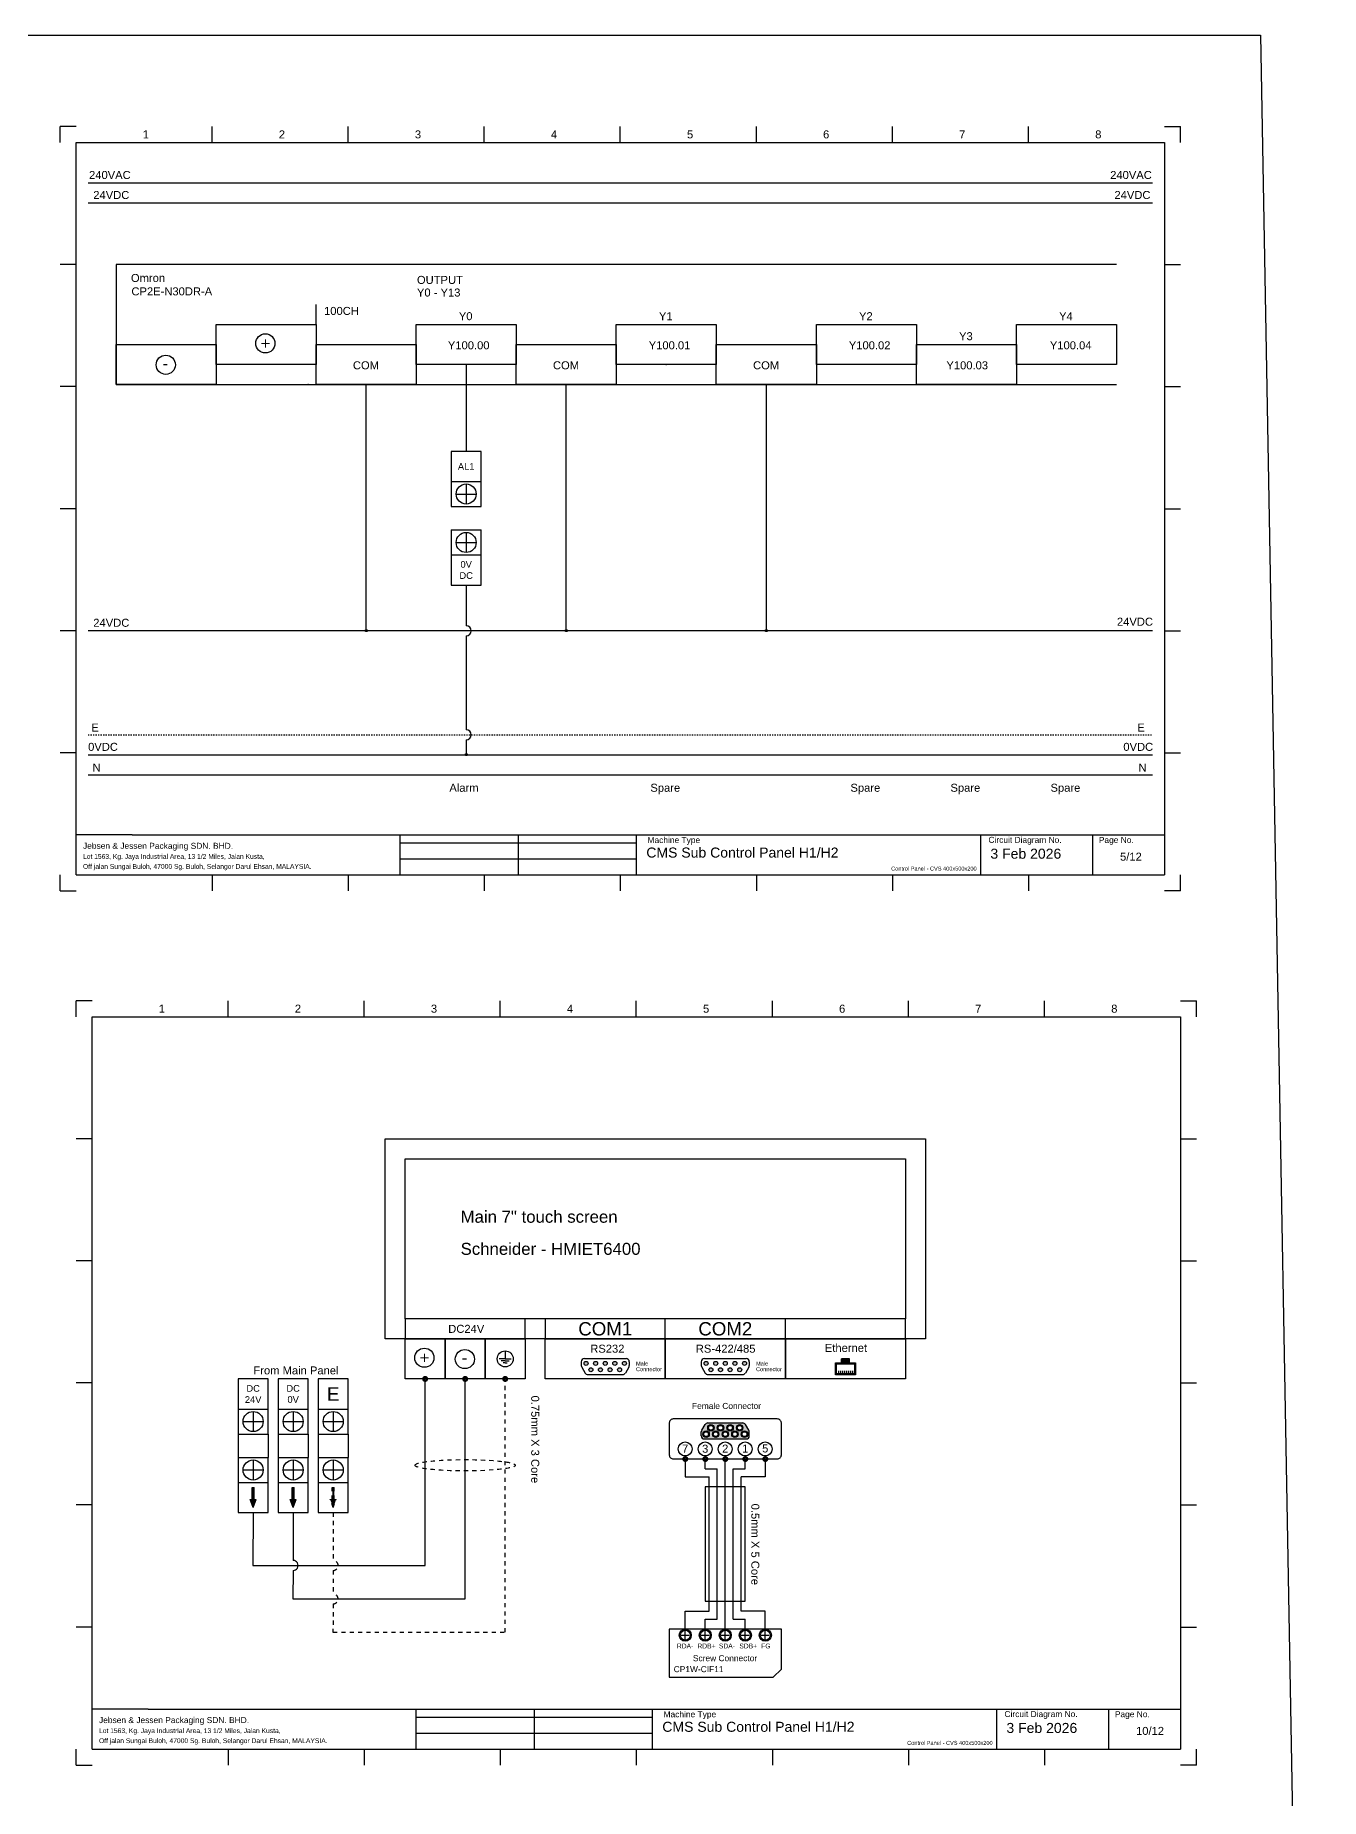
# Model space of a CAD drawing. Header units: millimetres. Extents: x -274 to 1996, y -129 to 878.
# Drawn here: x 1161 to 1546, y 350 to 878 of the extents above; entities that cross this region are included whole.
import ezdxf

# ---------------------------------------------------------------- set-up
doc = ezdxf.new("R2010")
doc.units = ezdxf.units.MM
doc.linetypes.add('JIS_02_1.2', pattern=[2.5, 1.25, -1.25])
for name, color, linetype in [('Wire-AC', 1, 'Continuous'), ('Wire-DC', 5, 'Continuous'), ('Wire-Ground', 3, 'JIS_02_1.2')]:
    doc.layers.add(name, color=color, linetype=linetype)
doc.styles.get("Standard").update_dxf_attribs({"font": 'arial.ttf'})

# ---------------------------------------------------------------- blocks, each defined once
blk = doc.blocks.new('Dot')
at = {"transparency": 33554687}
for p, q in [((-0.25, -0.25), (0.25, 0.25)), ((0.25, -0.25), (-0.25, 0.25))]:
    blk.add_line(p, q, dxfattribs=at)
blk.add_lwpolyline([(0.25, -0.25), (-0.25, -0.25), (-0.25, 0.25), (0.25, 0.25)], close=True, dxfattribs=at)
blk = doc.blocks.new('Terminal Block')
at = {"transparency": 33554687}
for p, q in [((9, 0), (0, 0)), ((0, 0), (0, -16.5)), ((9, -16.5), (9, 0)), ((0, -23.5), (0, -40)), ((9, -40), (9, -23.5)), ((0, -40), (9, -40))]:
    blk.add_line(p, q, dxfattribs=at)
for p, q in [((0, -9), (9, -9)), ((4.5, -9.75), (4.5, -15.75)), ((1.5, -12.75), (7.5, -12.75)), ((0, -16.5), (9, -16.5)), ((0, -23.5), (9, -23.5)), ((4.5, -24.25), (4.5, -30.25)), ((0, -31), (9, -31)), ((1.5, -27.25), (7.5, -27.25))]:
    blk.add_line(p, q)
for centre in [(4.5, -12.75), (4.5, -27.25)]:
    blk.add_circle(centre, 3)

msp = doc.modelspace()

# ---------------------------------------------------------------- hatches: boundary and pattern name
h = msp.add_hatch(color=256)
h.dxf.hatch_style = 1
h.paths.add_polyline_path([(1326.29, 480.09, 1), (1325.09, 480.09, 1), (1326.29, 480.09, 1)], is_closed=False)
h.paths.add_polyline_path([(1329.16, 480.09, 1), (1327.97, 480.09, 1), (1329.16, 480.09, 1)], is_closed=False)
h.paths.add_polyline_path([(1332.04, 480.09, 1), (1330.84, 480.09, 1), (1332.04, 480.09, 1)], is_closed=False)
h.paths.add_polyline_path([(1334.91, 480.09, 1), (1333.72, 480.09, 1), (1334.91, 480.09, 1)], is_closed=False)
h.paths.add_polyline_path([(1337.79, 480.09, 1), (1336.59, 480.09, 1), (1337.79, 480.09, 1)], is_closed=False)
h.paths.add_polyline_path([(1336.35, 478.17, 1), (1335.15, 478.17, 1), (1336.35, 478.17, 1)], is_closed=False)
h.paths.add_polyline_path([(1333.48, 478.17, 1), (1332.28, 478.17, 1), (1333.48, 478.17, 1)], is_closed=False)
h.paths.add_polyline_path([(1330.6, 478.17, 1), (1329.4, 478.17, 1), (1330.6, 478.17, 1)], is_closed=False)
h.paths.add_polyline_path([(1327.73, 478.17, 1), (1326.53, 478.17, 1), (1327.73, 478.17, 1)], is_closed=False)
h = msp.add_hatch(color=256)
h.dxf.hatch_style = 1
h.paths.add_polyline_path([(1362.23, 480.09, 1), (1361.03, 480.09, 1), (1362.23, 480.09, 1)], is_closed=False)
h.paths.add_polyline_path([(1365.1, 480.09, 1), (1363.9, 480.09, 1), (1365.1, 480.09, 1)], is_closed=False)
h.paths.add_polyline_path([(1367.98, 480.09, 1), (1366.78, 480.09, 1), (1367.98, 480.09, 1)], is_closed=False)
h.paths.add_polyline_path([(1370.85, 480.09, 1), (1369.65, 480.09, 1), (1370.85, 480.09, 1)], is_closed=False)
h.paths.add_polyline_path([(1373.73, 480.09, 1), (1372.53, 480.09, 1), (1373.73, 480.09, 1)], is_closed=False)
h.paths.add_polyline_path([(1372.29, 478.17, 1), (1371.09, 478.17, 1), (1372.29, 478.17, 1)], is_closed=False)
h.paths.add_polyline_path([(1369.41, 478.17, 1), (1368.22, 478.17, 1), (1369.41, 478.17, 1)], is_closed=False)
h.paths.add_polyline_path([(1366.54, 478.17, 1), (1365.34, 478.17, 1), (1366.54, 478.17, 1)], is_closed=False)
h.paths.add_polyline_path([(1363.66, 478.17, 1), (1362.47, 478.17, 1), (1363.66, 478.17, 1)], is_closed=False)
h = msp.add_hatch(color=256)
h.dxf.hatch_style = 1
h.paths.add_polyline_path([(1404.51, 481.41), (1402.12, 481.41), (1402.12, 480.22), (1404.51, 480.22), (1404.51, 481.41)], is_closed=False)
h = msp.add_hatch(color=256)
h.dxf.hatch_style = 1
h.paths.add_polyline_path([(1360.19, 458.41), (1360.19, 459.59, -0.135933), (1360.33, 460.08), (1361.35, 461.78, -0.263447), (1362.17, 462.25), (1372.58, 462.25, -0.263447), (1373.41, 461.78), (1374.43, 460.08, -0.135933), (1374.56, 459.59), (1374.56, 458.41, -0.414214), (1373.61, 457.46), (1361.15, 457.46, -0.414214), (1360.19, 458.41)], is_closed=False)
h.paths.add_polyline_path([(1372.65, 460.81, -1), (1370.73, 460.81, -1), (1372.65, 460.81, -1)], is_closed=False, flags=16)
h.paths.add_polyline_path([(1369.77, 460.81, -1), (1367.86, 460.81, -1), (1369.77, 460.81, -1)], is_closed=False, flags=16)
h.paths.add_polyline_path([(1364.02, 460.81, -1), (1362.11, 460.81, -1), (1364.02, 460.81, -1)], is_closed=False, flags=16)
h.paths.add_polyline_path([(1366.9, 460.81, -1), (1364.98, 460.81, -1), (1366.9, 460.81, -1)], is_closed=False, flags=16)
h.paths.add_polyline_path([(1374.09, 458.89, -1), (1372.17, 458.89, -1), (1374.09, 458.89, -1)], is_closed=False, flags=16)
h.paths.add_polyline_path([(1362.59, 458.89, -1), (1360.67, 458.89, -1), (1362.59, 458.89, -1)], is_closed=False, flags=16)
h.paths.add_polyline_path([(1371.21, 458.89, -1), (1369.29, 458.89, -1), (1371.21, 458.89, -1)], is_closed=False, flags=16)
h.paths.add_polyline_path([(1365.46, 458.89, -1), (1363.54, 458.89, -1), (1365.46, 458.89, -1)], is_closed=False, flags=16)
h.paths.add_polyline_path([(1368.34, 458.89, -1), (1366.42, 458.89, -1), (1368.34, 458.89, -1)], is_closed=False, flags=16)
h.paths.add_polyline_path([(1372.41, 460.81, -1), (1370.97, 460.81, -1), (1372.41, 460.81, -1)], is_closed=False, flags=0)
h.paths.add_polyline_path([(1369.53, 460.81, -1), (1368.1, 460.81, -1), (1369.53, 460.81, -1)], is_closed=False, flags=0)
h.paths.add_polyline_path([(1363.78, 460.81, -1), (1362.35, 460.81, -1), (1363.78, 460.81, -1)], is_closed=False, flags=0)
h.paths.add_polyline_path([(1366.66, 460.81, -1), (1365.22, 460.81, -1), (1366.66, 460.81, -1)], is_closed=False, flags=0)
h.paths.add_polyline_path([(1373.85, 458.89, -1), (1372.41, 458.89, -1), (1373.85, 458.89, -1)], is_closed=False, flags=0)
h.paths.add_polyline_path([(1362.35, 458.89, -1), (1360.91, 458.89, -1), (1362.35, 458.89, -1)], is_closed=False, flags=0)
h.paths.add_polyline_path([(1370.97, 458.89, -1), (1369.53, 458.89, -1), (1370.97, 458.89, -1)], is_closed=False, flags=0)
h.paths.add_polyline_path([(1365.22, 458.89, -1), (1363.78, 458.89, -1), (1365.22, 458.89, -1)], is_closed=False, flags=0)
h.paths.add_polyline_path([(1368.1, 458.89, -1), (1366.66, 458.89, -1), (1368.1, 458.89, -1)], is_closed=False, flags=0)
at = {"layer": 'Wire-DC'}
h = msp.add_hatch(color=256, dxfattribs=at)
h.dxf.hatch_style = 1
h.paths.add_polyline_path([(1226.34, 442.92), (1226.34, 439.33), (1226.94, 439.33), (1226.04, 436.93), (1225.14, 439.33), (1225.74, 439.33), (1225.74, 442.92), (1226.34, 442.92)], is_closed=False)
h = msp.add_hatch(color=256, dxfattribs=at)
h.dxf.hatch_style = 1
h.paths.add_polyline_path([(1238.32, 442.92), (1238.32, 439.33), (1238.92, 439.33), (1238.02, 436.93), (1237.12, 439.33), (1237.72, 439.33), (1237.72, 442.92), (1238.32, 442.92)], is_closed=False)
at = {"layer": 'Wire-Ground'}
h = msp.add_hatch(color=256, dxfattribs=at)
h.dxf.hatch_style = 1
h.paths.add_polyline_path([(1250.3, 442.92), (1250.3, 439.33), (1250.9, 439.33), (1250, 436.93), (1249.1, 439.33), (1249.7, 439.33), (1249.7, 442.92), (1250.3, 442.92)], is_closed=False)

# ---------------------------------------------------------------- linework, layer by layer
for p, q in [((1173.03, 850.33), (1168.24, 850.33)), ((1168.24, 845.54), (1168.24, 850.33)), ((1213.76, 845.54), (1213.76, 850.33)), ((1254.49, 845.54), (1254.49, 850.33)), ((1295.22, 845.54), (1295.22, 850.33)), ((1335.94, 845.54), (1335.94, 850.33)), ((1376.67, 845.54), (1376.67, 850.33)), ((1417.4, 845.54), (1417.4, 850.33)), ((1458.13, 845.54), (1458.13, 850.33)), ((1498.86, 850.33), (1503.65, 850.33)), ((1503.65, 845.54), (1503.65, 850.33)), ((1173.03, 845.54), (1498.86, 845.54)), ((1173.03, 626.32), (1173.03, 845.54)), ((1498.86, 845.54), (1498.86, 626.32)), ((1173.03, 809), (1168.24, 809)), ((1484.49, 809), (1185.01, 809)), ((1185.01, 809), (1185.01, 773.07)), ((1498.86, 809), (1503.65, 809)), ((1244.9, 791.04), (1244.9, 797.03)), ((1173.03, 772.47), (1168.24, 772.47)), ((1185.01, 773.07), (1484.49, 773.07)), ((1498.86, 772.47), (1503.65, 772.47)), ((1173.03, 735.93), (1168.24, 735.93)), ((1498.86, 735.93), (1503.65, 735.93)), ((1173.03, 699.39), (1168.24, 699.39)), ((1498.86, 699.39), (1503.65, 699.39)), ((1173.03, 662.86), (1168.24, 662.86)), ((1498.86, 662.86), (1503.65, 662.86)), ((1189.8, 638.3), (1173.03, 638.3)), ((1189.8, 638.3), (1244.9, 638.3)), ((1244.9, 638.3), (1498.86, 638.3)), ((1269.97, 638.3), (1269.97, 626.32)), ((1269.97, 635.9), (1340.74, 635.9)), ((1305.35, 638.3), (1305.35, 626.32)), ((1340.74, 638.3), (1340.74, 626.32)), ((1443.76, 638.3), (1443.76, 626.32)), ((1477.3, 638.3), (1477.3, 626.32)), ((1269.97, 631.11), (1340.74, 631.11)), ((1168.24, 621.53), (1168.24, 626.32)), ((1173.03, 626.32), (1498.86, 626.32)), ((1213.76, 626.32), (1213.76, 621.53)), ((1254.49, 626.32), (1254.49, 621.53)), ((1295.22, 626.32), (1295.22, 621.53)), ((1335.94, 626.32), (1335.94, 621.53)), ((1376.67, 626.32), (1376.67, 621.53)), ((1417.4, 626.32), (1417.4, 621.53)), ((1458.13, 626.32), (1458.13, 621.53)), ((1503.65, 621.53), (1503.65, 626.32)), ((1168.24, 621.53), (1173.03, 621.53)), ((1503.65, 621.53), (1498.86, 621.53)), ((1177.82, 588.63), (1173.03, 588.63)), ((1173.03, 583.84), (1173.03, 588.63)), ((1218.55, 583.84), (1218.55, 588.63)), ((1259.28, 583.84), (1259.28, 588.63)), ((1300.01, 583.84), (1300.01, 588.63)), ((1340.74, 583.84), (1340.74, 588.63)), ((1381.47, 583.84), (1381.47, 588.63)), ((1422.2, 583.84), (1422.2, 588.63)), ((1462.92, 583.84), (1462.92, 588.63)), ((1503.65, 588.63), (1508.45, 588.63)), ((1508.45, 583.84), (1508.45, 588.63)), ((1177.82, 583.84), (1503.65, 583.84)), ((1177.82, 364.62), (1177.82, 583.84)), ((1503.65, 583.84), (1503.65, 364.62)), ((1177.82, 547.3), (1173.03, 547.3)), ((1503.65, 547.3), (1508.45, 547.3)), ((1177.82, 510.76), (1173.03, 510.76)), ((1503.65, 510.76), (1508.45, 510.76)), ((1349.41, 487.4), (1349.41, 493.39)), ((1385.35, 487.4), (1385.35, 493.39)), ((1324.25, 480.57), (1324.25, 479.4)), ((1325.21, 481.53), (1337.67, 481.53)), ((1338.63, 480.57), (1338.63, 479.4)), ((1360.19, 480.57), (1360.19, 479.4)), ((1361.15, 481.53), (1373.61, 481.53)), ((1374.56, 480.57), (1374.56, 479.4)), ((1402.12, 480.22), (1402.12, 481.41)), ((1404.51, 481.41), (1402.12, 481.41)), ((1404.51, 480.22), (1404.51, 481.41)), ((1324.39, 478.9), (1325.41, 477.2)), ((1326.23, 476.74), (1336.65, 476.74)), ((1338.49, 478.9), (1337.47, 477.2)), ((1360.33, 478.9), (1361.35, 477.2)), ((1362.17, 476.74), (1372.58, 476.74)), ((1374.43, 478.9), (1373.41, 477.2)), ((1400.32, 476.62), (1400.32, 480.22)), ((1400.32, 480.22), (1406.31, 480.22)), ((1406.31, 476.62), (1400.32, 476.62)), ((1400.62, 476.92), (1400.62, 479.92)), ((1400.62, 479.92), (1406.01, 479.92)), ((1406.01, 476.92), (1400.62, 476.92)), ((1401.22, 477.82), (1401.22, 476.92)), ((1401.82, 477.82), (1401.82, 476.92)), ((1402.42, 477.82), (1402.42, 476.92)), ((1403.02, 477.82), (1403.02, 476.92)), ((1403.61, 477.82), (1403.61, 476.92)), ((1404.21, 477.82), (1404.21, 476.92)), ((1404.81, 477.82), (1404.81, 476.92)), ((1405.41, 477.82), (1405.41, 476.92)), ((1406.01, 479.92), (1406.01, 476.92)), ((1406.31, 480.22), (1406.31, 476.62)), ((1177.82, 474.23), (1173.03, 474.23)), ((1503.65, 474.23), (1508.45, 474.23)), ((1360.19, 458.41), (1360.19, 459.59)), ((1360.33, 460.08), (1361.35, 461.78)), ((1362.17, 462.25), (1372.58, 462.25)), ((1374.43, 460.08), (1373.41, 461.78)), ((1374.56, 458.41), (1374.56, 459.59)), ((1361.15, 457.46), (1373.61, 457.46)), ((1355.4, 451.47), (1355.4, 446.08)), ((1361.39, 448.47), (1361.39, 451.47)), ((1367.38, 400.49), (1367.38, 451.47)), ((1373.37, 448.47), (1373.37, 451.47)), ((1379.36, 451.47), (1379.36, 446.08)), ((1355.4, 446.08), (1362.59, 446.08)), ((1361.39, 448.47), (1364.98, 448.47)), ((1362.59, 405.88), (1362.59, 446.08)), ((1364.98, 403.49), (1364.98, 448.47)), ((1369.77, 448.47), (1373.37, 448.47)), ((1369.77, 403.49), (1369.77, 448.47)), ((1372.17, 405.88), (1372.17, 446.08)), ((1379.36, 446.08), (1372.17, 446.08)), ((1177.82, 437.69), (1173.03, 437.69)), ((1503.65, 437.69), (1508.45, 437.69)), ((1355.4, 405.88), (1362.59, 405.88)), ((1355.4, 400.49), (1355.4, 405.88)), ((1361.39, 400.49), (1361.39, 403.49)), ((1361.39, 403.49), (1364.98, 403.49)), ((1369.77, 403.49), (1373.37, 403.49)), ((1379.36, 405.88), (1372.17, 405.88)), ((1373.37, 400.49), (1373.37, 403.49)), ((1379.36, 400.49), (1379.36, 405.88)), ((1177.82, 401.15), (1173.03, 401.15)), ((1354.2, 398.7), (1356.6, 398.7)), ((1355.4, 397.5), (1355.4, 399.89)), ((1360.19, 398.7), (1362.59, 398.7)), ((1361.39, 397.5), (1361.39, 399.89)), ((1366.18, 398.7), (1368.57, 398.7)), ((1367.38, 397.5), (1367.38, 399.89)), ((1372.17, 398.7), (1374.56, 398.7)), ((1373.37, 397.5), (1373.37, 399.89)), ((1378.16, 398.7), (1380.55, 398.7)), ((1379.36, 397.5), (1379.36, 399.89)), ((1503.65, 401.15), (1508.45, 401.15)), ((1249.69, 376.6), (1503.65, 376.6)), ((1274.76, 374.2), (1345.53, 374.2)), ((1173.03, 359.82), (1173.03, 364.62)), ((1177.82, 364.62), (1503.65, 364.62)), ((1218.55, 364.62), (1218.55, 359.82)), ((1259.28, 364.62), (1259.28, 359.82)), ((1274.76, 369.41), (1345.53, 369.41)), ((1300.01, 364.62), (1300.01, 359.82)), ((1340.74, 364.62), (1340.74, 359.82)), ((1381.47, 364.62), (1381.47, 359.82)), ((1422.2, 364.62), (1422.2, 359.82)), ((1462.92, 364.62), (1462.92, 359.82)), ((1508.45, 359.82), (1508.45, 364.62)), ((1173.03, 359.82), (1177.82, 359.82)), ((1508.45, 359.82), (1503.65, 359.82))]:
    msp.add_line(p, q)
at = {"lineweight": -3}
for p, q in [((1301.49, 481.41), (1299.69, 481.41)), ((1301.49, 480.82), (1300.29, 480.82)), ((1301.49, 483.81), (1301.49, 481.41)), ((1301.49, 481.41), (1303.29, 481.41)), ((1301.49, 480.82), (1302.69, 480.82)), ((1301.49, 480.22), (1300.89, 480.22)), ((1301.49, 480.22), (1302.09, 480.22)), ((1194.59, 376.6), (1177.82, 376.6)), ((1194.59, 376.6), (1249.69, 376.6)), ((1274.76, 376.6), (1274.76, 364.62)), ((1310.14, 376.6), (1310.14, 364.62)), ((1345.53, 376.6), (1345.53, 364.62)), ((1448.55, 376.6), (1448.55, 364.62)), ((1482.09, 376.6), (1482.09, 364.62))]:
    msp.add_line(p, q, dxfattribs=at)
at = {"transparency": 33554687}
for p, q in [((1221.54, 458.92), (1221.54, 451.92)), ((1230.54, 458.92), (1230.54, 451.92)), ((1233.52, 458.92), (1233.52, 451.92)), ((1242.52, 458.92), (1242.52, 451.92)), ((1245.5, 458.92), (1245.5, 451.92)), ((1254.5, 458.92), (1254.5, 451.92))]:
    msp.add_line(p, q, dxfattribs=at)
for points in [[(-274.07, 877.64), (1527.61, 877.64), (1545.62, -128.79), (-256.06, -128.79)], [(1214.95, 791.04), (1244.9, 791.04), (1244.9, 779.06), (1214.95, 779.06)], [(1274.85, 791.04), (1304.8, 791.04), (1304.8, 779.06), (1274.85, 779.06)], [(1334.75, 791.04), (1364.69, 791.04), (1364.69, 779.06), (1334.75, 779.06)], [(1394.64, 791.04), (1424.59, 791.04), (1424.59, 779.06), (1394.64, 779.06)], [(1454.54, 791.04), (1484.49, 791.04), (1484.49, 779.06), (1454.54, 779.06)], [(1185.01, 785.05), (1214.95, 785.05), (1214.95, 773.07), (1185.01, 773.07)], [(1244.9, 785.05), (1274.85, 785.05), (1274.85, 773.07), (1244.9, 773.07)], [(1304.8, 785.05), (1334.75, 785.05), (1334.75, 773.07), (1304.8, 773.07)], [(1364.69, 785.05), (1394.64, 785.05), (1394.64, 773.07), (1364.69, 773.07)], [(1424.59, 785.05), (1454.54, 785.05), (1454.54, 773.07), (1424.59, 773.07)], [(1265.55, 547.3), (1427.27, 547.3), (1427.27, 487.4), (1265.55, 487.4)], [(1271.54, 541.31), (1421.28, 541.31), (1421.28, 493.39), (1271.54, 493.39)], [(1271.54, 487.4), (1307.48, 487.4), (1307.48, 493.39), (1271.54, 493.39)], [(1313.47, 487.4), (1421.28, 487.4), (1421.28, 493.39), (1313.47, 493.39)], [(1271.54, 487.4), (1283.52, 487.4), (1283.52, 475.42), (1271.54, 475.42)], [(1283.52, 487.4), (1295.5, 487.4), (1295.5, 475.42), (1283.52, 475.42)], [(1295.5, 487.4), (1307.48, 487.4), (1307.48, 475.42), (1295.5, 475.42)], [(1313.47, 487.4), (1349.41, 487.4), (1349.41, 475.42), (1313.47, 475.42)], [(1349.41, 487.4), (1385.35, 487.4), (1385.35, 475.42), (1349.41, 475.42)], [(1385.35, 487.4), (1421.28, 487.4), (1421.28, 475.42), (1385.35, 475.42)], [(1350.61, 386.12), (1381.75, 386.12), (1384.15, 388.51), (1384.15, 400.49), (1350.61, 400.49)]]:
    msp.add_lwpolyline(points, close=True)
at = {"const_width": 0.599}
for points in [[(1276.93, 475.42, 1), (1278.13, 475.42, 1)], [(1288.91, 475.42, 1), (1290.11, 475.42, 1)], [(1300.89, 475.42, 1), (1302.09, 475.42, 1)], [(1354.8, 451.47, -1), (1356, 451.47, -1)], [(1360.79, 451.47, -1), (1361.99, 451.47, -1)], [(1366.78, 451.47, -1), (1367.98, 451.47, -1)], [(1372.77, 451.47, -1), (1373.97, 451.47, -1)], [(1378.76, 451.47, -1), (1379.96, 451.47, -1)]]:
    msp.add_lwpolyline(points, format="xyb", close=True, dxfattribs=at)
msp.add_lwpolyline([(1351.8, 451.47), (1382.95, 451.47, 0.414214), (1384.15, 452.66), (1384.15, 462.25, 0.414214), (1382.95, 463.45), (1351.8, 463.45, 0.414214), (1350.61, 462.25), (1350.61, 452.66, 0.414214)], format="xyb", close=True)
at = {"lineweight": -3, "ltscale": 0.2}
msp.add_lwpolyline([(1361.39, 408.88), (1373.37, 408.88), (1373.37, 443.08), (1361.39, 443.08)], close=True, dxfattribs=at)
for centre, radius in [((1229.7, 785.41), 2.87), ((1199.88, 779.01), 2.87), ((1277.3, 481.77), 2.87), ((1289.41, 481.37), 2.87), ((1301.49, 481.41), 2.4), ((1325.69, 480.09), 0.599), ((1328.56, 480.09), 0.599), ((1331.44, 480.09), 0.599), ((1334.31, 480.09), 0.599), ((1337.19, 480.09), 0.599), ((1361.63, 480.09), 0.599), ((1364.5, 480.09), 0.599), ((1367.38, 480.09), 0.599), ((1370.25, 480.09), 0.599), ((1373.13, 480.09), 0.599), ((1327.13, 478.17), 0.599), ((1330, 478.17), 0.599), ((1332.88, 478.17), 0.599), ((1335.75, 478.17), 0.599), ((1363.06, 478.17), 0.599), ((1365.94, 478.17), 0.599), ((1368.81, 478.17), 0.599), ((1371.69, 478.17), 0.599), ((1361.63, 458.89), 0.958), ((1361.63, 458.89), 0.719), ((1363.06, 460.81), 0.958), ((1363.06, 460.81), 0.719), ((1364.5, 458.89), 0.958), ((1364.5, 458.89), 0.719), ((1365.94, 460.81), 0.958), ((1365.94, 460.81), 0.719), ((1367.38, 458.89), 0.958), ((1367.38, 458.89), 0.719), ((1368.81, 460.81), 0.958), ((1368.81, 460.81), 0.719), ((1370.25, 458.89), 0.958), ((1370.25, 458.89), 0.719), ((1371.69, 460.81), 0.958), ((1371.69, 460.81), 0.719), ((1373.13, 458.89), 0.958), ((1373.13, 458.89), 0.719), ((1355.36, 454.46), 2.1), ((1361.35, 454.46), 2.1), ((1367.33, 454.46), 2.1), ((1373.32, 454.46), 2.1), ((1379.31, 454.46), 2.1), ((1355.4, 398.7), 1.8), ((1355.4, 398.7), 1.5), ((1361.39, 398.7), 1.8), ((1361.39, 398.7), 1.5), ((1367.38, 398.7), 1.8), ((1367.38, 398.7), 1.5), ((1373.37, 398.7), 1.8), ((1373.37, 398.7), 1.5), ((1379.36, 398.7), 1.8), ((1379.36, 398.7), 1.5)]:
    msp.add_circle(centre, radius)
for centre, start, end in [((1325.21, 480.57), 90, 180), ((1337.67, 480.57), 0, 90), ((1361.15, 480.57), 90, 180), ((1373.61, 480.57), 0, 90), ((1325.21, 479.4), 180, 210.9638), ((1326.23, 477.69), 210.9638, 270), ((1336.65, 477.69), 270, 329.0362), ((1337.67, 479.4), 329.0362, 0), ((1361.15, 479.4), 180, 210.9638), ((1362.17, 477.69), 210.9638, 270), ((1372.58, 477.69), 270, 329.0362), ((1373.61, 479.4), 329.0362, 0), ((1361.15, 459.59), 149.0362, 180), ((1362.17, 461.29), 90, 149.0362), ((1372.58, 461.29), 30.9638, 90), ((1373.61, 459.59), 0, 30.9638), ((1361.15, 458.41), 180, 270), ((1373.61, 458.41), 270, 0)]:
    msp.add_arc(centre, 0.958, start, end)
at = {"linetype": 'JIS_02_1.2'}
msp.add_ellipse((1289.51, 449.58), major_axis=(-15, 0), ratio=0.11335, dxfattribs=at)
at = {"linetype": 'ByBlock', "lineweight": -3}
for p in [(1289.82, 779.06), (1349.72, 779.06), (1259.88, 773.07), (1319.77, 773.07), (1379.67, 773.07)]:
    msp.add_point(p, dxfattribs=at)
for p in [(1289.82, 779.06), (1349.72, 779.06), (1259.88, 773.07), (1319.77, 773.07), (1379.67, 773.07)]:
    msp.add_point(p)
at = {"lineweight": -3}
for p in [(1204.17, 773.07), (1242.51, 773.07), (1267.11, 773.07), (1305.45, 773.07), (1277.53, 475.42), (1277.53, 475.42), (1289.51, 475.42), (1289.51, 475.42), (1301.49, 475.42), (1301.49, 475.42), (1355.4, 451.47), (1355.4, 451.47), (1355.4, 451.47), (1355.4, 451.47), (1361.39, 451.47), (1361.39, 451.47), (1361.39, 451.47), (1361.39, 451.47), (1367.38, 451.47), (1367.38, 451.47), (1367.38, 451.47), (1367.38, 451.47), (1373.37, 451.47), (1373.37, 451.47), (1373.37, 451.47), (1373.37, 451.47), (1379.36, 451.47), (1379.36, 451.47), (1379.36, 451.47), (1379.36, 451.47)]:
    msp.add_point(p, dxfattribs=at)
at = {"layer": 'Wire-AC'}
msp.add_line((1176.62, 833.44), (1495.27, 833.44), dxfattribs=at)
at = {"layer": 'Wire-AC', "lineweight": -3}
msp.add_line((1176.62, 656.27), (1495.27, 656.27), dxfattribs=at)
at = {"layer": 'Wire-DC', "lineweight": -3}
msp.add_line((1176.62, 827.45), (1495.27, 827.45), dxfattribs=at)
at = {"layer": 'Wire-DC', "transparency": 33554687}
for p, q in [((1289.81, 779.06), (1289.81, 753.07)), ((1289.81, 713.07), (1289.81, 700.89)), ((1277.53, 419.58), (1277.53, 475.42)), ((1289.51, 409.58), (1289.51, 475.42)), ((1225.98, 419.58), (1277.53, 419.58)), ((1237.96, 409.58), (1289.51, 409.58))]:
    msp.add_line(p, q, dxfattribs=at)
at = {"layer": 'Wire-DC'}
for p, q in [((1259.88, 699.39), (1259.88, 773.07)), ((1319.77, 699.39), (1319.77, 773.07)), ((1379.67, 699.39), (1379.67, 773.07)), ((1495.27, 699.39), (1176.62, 699.39)), ((1289.81, 697.9), (1289.82, 669.75)), ((1289.82, 666.75), (1289.82, 662.26)), ((1176.62, 662.26), (1495.27, 662.26)), ((1226.04, 436.93), (1225.14, 439.33)), ((1225.14, 439.33), (1225.74, 439.33)), ((1225.74, 439.33), (1225.74, 442.92)), ((1225.74, 442.92), (1226.34, 442.92)), ((1226.04, 436.93), (1226.94, 439.33)), ((1226.34, 439.33), (1226.34, 442.92)), ((1226.34, 439.33), (1226.94, 439.33)), ((1238.02, 436.93), (1237.12, 439.33)), ((1237.12, 439.33), (1237.72, 439.33)), ((1237.72, 439.33), (1237.72, 442.92)), ((1237.72, 442.92), (1238.32, 442.92)), ((1238.02, 436.93), (1238.92, 439.33)), ((1238.32, 439.33), (1238.32, 442.92)), ((1238.32, 439.33), (1238.92, 439.33)), ((1226.04, 435.42), (1225.98, 419.58)), ((1238.02, 435.42), (1237.99, 421.08)), ((1237.98, 418.09), (1237.96, 409.58))]:
    msp.add_line(p, q, dxfattribs=at)
for centre, start, end in [((1289.81, 699.39), 270, 90), ((1289.82, 668.25), 270, 90), ((1237.99, 419.58), 269.8703, 89.9999)]:
    msp.add_arc(centre, 1.5, start, end, dxfattribs=at)
msp.add_point((1289.82, 662.26), dxfattribs=at)
msp.add_point((1289.82, 662.26), dxfattribs=at)
at = {"layer": 'Wire-Ground', "ltscale": 0.3}
msp.add_line((1176.62, 668.25), (1495.27, 668.25), dxfattribs=at)
at = {"layer": 'Wire-Ground', "transparency": 33554687}
for p, q in [((1301.49, 399.58), (1301.49, 475.42)), ((1249.94, 399.58), (1301.49, 399.58))]:
    msp.add_line(p, q, dxfattribs=at)
at = {"layer": 'Wire-Ground'}
for p, q in [((1250, 436.93), (1249.1, 439.33)), ((1249.1, 439.33), (1249.7, 439.33)), ((1249.7, 439.33), (1249.7, 442.92)), ((1249.7, 442.92), (1250.3, 442.92)), ((1250, 436.93), (1250.9, 439.33)), ((1250.3, 439.33), (1250.3, 442.92)), ((1250.3, 439.33), (1250.9, 439.33)), ((1250, 435.42), (1249.98, 421.08)), ((1249.97, 418.09), (1249.96, 411.08)), ((1249.96, 408.09), (1249.94, 399.58))]:
    msp.add_line(p, q, dxfattribs=at)
for centre in [(1249.97, 419.58), (1249.96, 409.58)]:
    msp.add_arc(centre, 1.5, 269.9026, 90, dxfattribs=at)

# ---------------------------------------------------------------- block references
at = {"transparency": 33554687}
for p in [(1285.31, 753.07), (1221.54, 475.42), (1233.52, 475.42), (1245.5, 475.42)]:
    msp.add_blockref('Terminal Block', p, dxfattribs=at)
at = {"layer": 'Wire-DC', "transparency": 33554687}
for p in [(1259.88, 699.39), (1319.77, 699.39), (1379.67, 699.39), (1289.82, 662.26)]:
    msp.add_blockref('Dot', p, dxfattribs=at)

# ---------------------------------------------------------------- texts
at = {"lineweight": -3}
for s, height, p in [('100CH', 2.396, (1247.27, 793.93)), ('+', 3.59, (1228.27, 783.64)), ('Y100.00', 2.396, (1284.33, 783.64)), ('Y100.01', 2.396, (1344.45, 783.64)), ('Y100.02', 2.396, (1404.35, 783.64)), ('Y100.04', 2.396, (1464.53, 783.64)), ('-', 3.59, (1198.95, 777.65)), ('COM', 2.396, (1255.9, 777.65)), ('COM', 2.396, (1315.79, 777.65)), ('COM', 2.396, (1375.69, 777.65)), ('Y100.03', 2.396, (1433.56, 777.65)), ('Main 7" touch screen', 3.5938, (1288.15, 522.18)), ('Schneider - HMIET6400', 3.5938, (1288.15, 512.57)), ('DC24V', 2.396, (1284.44, 489.22)), ('RS232', 2.396, (1326.95, 483.28)), (' RS-422/485', 2.3958, (1357.62, 483.28)), ('Ethernet', 2.396, (1397.17, 483.51)), ('+', 3.59, (1275.87, 480.01)), ('-', 3.59, (1288.48, 480.01)), ('Male', 1.198, (1340.64, 479.43)), ('Male', 1.198, (1376.58, 479.43)), ('From Main Panel', 2.3958, (1226.12, 476.78)), ('Connector', 1.198, (1340.64, 477.74)), ('Connector', 1.198, (1376.58, 477.74)), ('Female Connector', 1.7969, (1357.41, 466.45)), ('7', 2.4, (1354.44, 453.37)), ('3', 2.4, (1360.43, 453.33)), ('2', 2.4, (1366.42, 453.37)), ('1', 2.4, (1372.41, 453.37)), ('5', 2.4, (1378.4, 453.42)), ('RDA-', 1.438, (1352.88, 394.76)), ('RDB+', 1.438, (1359.03, 394.76)), ('SDA-', 1.438, (1365.47, 394.76)), ('SDB+', 1.438, (1371.58, 394.76)), ('FG', 1.438, (1378.12, 394.76)), ('Screw Connector', 1.7969, (1357.67, 390.93)), ('CP1W-CIF11', 1.797, (1351.93, 387.65)), ('Machine Type', 1.7969, (1348.89, 374.14)), ('Circuit Diagram No.', 1.7969, (1450.95, 374.2)), ('Page No.', 1.797, (1483.98, 374.17)), ('Jebsen & Jessen Packaging SDN. BHD.', 1.7969, (1179.9, 372.4)), ('Lot 1563, Kg. Jaya Industrial Area, 13 1/2 Miles, Jalan Kusta,', 1.4375, (1179.9, 369.41)), ('Off jalan Sungai Buloh, 47000 Sg. Buloh, Selangor Darul Ehsan, MALAYSIA.', 1.4375, (1179.9, 366.41))]:
    msp.add_text(s, height=height, dxfattribs=at).set_placement(p)
for s, height, p in [('Jebsen & Jessen Packaging SDN. BHD.', 1.7969, (1175.11, 634.11)), ('Machine Type', 1.7969, (1344.09, 635.84)), ('Circuit Diagram No.', 1.7969, (1446.15, 635.9)), ('Page No.', 1.797, (1479.19, 635.87)), ('Off jalan Sungai Buloh, 47000 Sg. Buloh, Selangor Darul Ehsan, MALAYSIA.', 1.4375, (1175.11, 628.12)), ('Lot 1563, Kg. Jaya Industrial Area, 13 1/2 Miles, Jalan Kusta,', 1.4375, (1175.11, 631.11))]:
    msp.add_text(s, height=height).set_placement(p)
for s, p in [('0.75mm X 3 Core', (1309.28, 470.44)), ('0.5mm X 5 Core', (1375.16, 438.09))]:
    msp.add_text(s, height=2.3958, rotation=270, dxfattribs=at).set_placement(p)
at = {"attachment_point": 1}
for s, insert, char_height in [('1', (1192.99, 849.17), 2.4), ('2', (1233.72, 849.17), 2.4), ('3', (1274.45, 849.17), 2.4), ('4', (1315.18, 849.17), 2.4), ('5', (1355.91, 849.17), 2.4), ('6', (1396.64, 849.17), 2.4), ('7', (1437.37, 849.17), 2.4), ('8', (1478.1, 849.17), 2.4), ('Omron', (1189.46, 806.19), 2.396), ('OUTPUT', (1275.07, 805.61), 2.396), ('CP2E-N30DR-A', (1189.6, 802.18), 2.3958), ('Y0 - Y13', (1275.07, 801.83), 2.396), ('Y0 ', (1287.61, 794.75), 2.396), ('Y1 ', (1347.51, 794.75), 2.396), ('Y2 ', (1407.4, 794.75), 2.396), ('Y4 ', (1467.3, 794.75), 2.396), ('Y3 ', (1437.35, 788.76), 2.396), ('1', (1197.78, 587.46), 2.4), ('2', (1238.51, 587.46), 2.4), ('3', (1279.24, 587.46), 2.4), ('4', (1319.97, 587.46), 2.4), ('5', (1360.7, 587.46), 2.4), ('6', (1401.43, 587.46), 2.4), ('7', (1442.16, 587.46), 2.4), ('8', (1482.89, 587.46), 2.4)]:
    msp.add_mtext(s, dxfattribs=dict(at, insert=insert, char_height=char_height))
for s, insert, char_height, width, attachment_point in [('Alarm', (1284.78, 653.59), 2.396, 27.5244, 1), ('Spare', (1344.94, 653.59), 2.396, 27.5244, 1), ('Spare', (1404.84, 653.59), 2.396, 27.5244, 1), ('Spare', (1434.78, 653.59), 2.396, 27.5244, 1), ('Spare', (1464.73, 653.59), 2.396, 27.5244, 1), ('Control Panel - CVS 400x500x200', (1417.03, 628.79), 1.1979, 53.0764, 1), ('5/12', (1485.54, 632.97), 2.396, 9.5823, 1), ('COM1', (1331.44, 490.4), 4, 35.9377, 5), ('COM2', (1367.38, 490.4), 4, 35.9377, 5)]:
    msp.add_mtext(s, dxfattribs=dict(insert=insert, char_height=char_height, width=width, attachment_point=attachment_point))
at = {"transparency": 33554687, "char_height": 3, "attachment_point": 7}
for s, insert, width in [('CMS Sub Control Panel H1/H2', (1343.74, 631.45), 100.0215), ('3 Feb 2026', (1446.74, 631.11), 30.5634)]:
    msp.add_mtext(s, dxfattribs=dict(at, insert=insert, width=width))
at = {"color": 5, "transparency": 33554687, "char_height": 3, "attachment_point": 7}
for s, insert, width in [('{\\C256;CMS Sub Control Panel H1/H2}', (1348.53, 369.75), 100.0215), ('{\\C256;3 Feb 2026}', (1451.53, 369.41), 30.5634)]:
    msp.add_mtext(s, dxfattribs=dict(at, insert=insert, width=width))
at = {"lineweight": -3, "attachment_point": 1}
for s, insert, char_height, width in [('10/12', (1490.33, 371.26), 2.396, 9.5823), ('Control Panel - CVS 400x500x200', (1421.82, 367.08), 1.1979, 53.0764)]:
    msp.add_mtext(s, dxfattribs=dict(at, insert=insert, char_height=char_height, width=width))
at = {"layer": 'Wire-AC'}
for p in [(1176.92, 834.62), (1482.59, 834.62)]:
    msp.add_text('240VAC', height=2.396, dxfattribs=at).set_placement(p)
at = {"layer": 'Wire-AC', "lineweight": -3}
for p in [(1177.97, 657.21), (1491.06, 657.21)]:
    msp.add_text('N', height=2.4, dxfattribs=at).set_placement(p)
at = {"layer": 'Wire-DC', "lineweight": -3}
for p in [(1178.19, 828.63), (1483.86, 828.63)]:
    msp.add_text('24VDC', height=2.396, dxfattribs=at).set_placement(p)
at = {"layer": 'Wire-DC'}
for s, p in [('24VDC', (1178.19, 700.58)), ('24VDC', (1484.62, 700.9)), ('0VDC', (1176.64, 663.44)), ('0VDC', (1486.53, 663.44))]:
    msp.add_text(s, height=2.396, dxfattribs=at).set_placement(p)
at = {"layer": 'Wire-DC', "char_height": 2, "width": 9, "attachment_point": 5}
for s, insert in [('AL1', (1289.81, 748.57)), ('0V\\PDC', (1289.81, 717.57)), ('DC\\P24V', (1226.04, 470.92)), ('DC\\P0V', (1238.02, 470.92))]:
    msp.add_mtext(s, dxfattribs=dict(at, insert=insert))
at = {"layer": 'Wire-Ground'}
for p in [(1177.62, 669.22), (1490.7, 669.22)]:
    msp.add_text('E', height=2.4, dxfattribs=at).set_placement(p)
at = {"layer": 'Wire-Ground', "insert": (1250, 470.92), "char_height": 4, "width": 9, "attachment_point": 5}
msp.add_mtext('E', dxfattribs=at)

doc.saveas('drawing.dxf')
